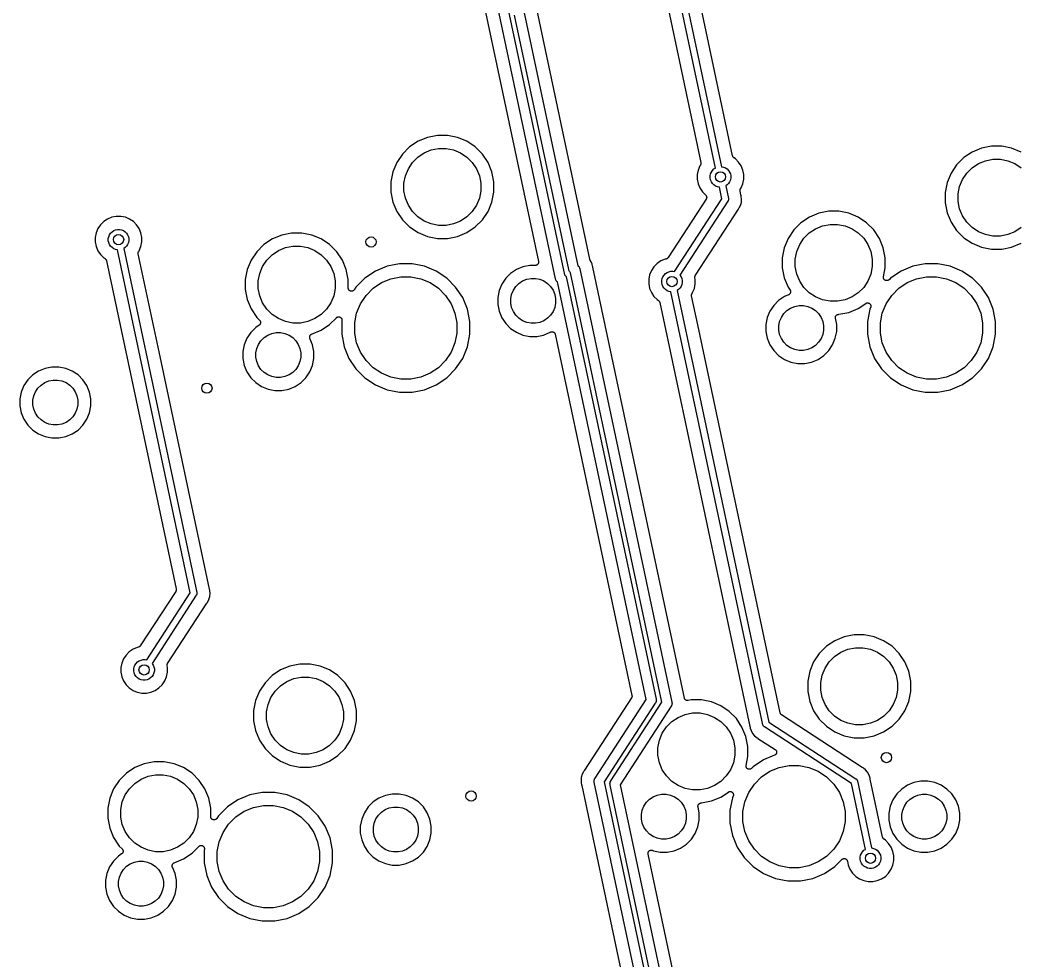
# Model space of a CAD drawing. Extents: x 59 to 2996, y -153 to 1402.
# Drawn here: x 698.18 to 737.1, y 635.69 to 672.34 of the extents above; entities that cross this region are included whole.
import ezdxf

# ---------------------------------------------------------------- set-up
doc = ezdxf.new("R2010")
doc.units = 0
doc.layers.add('BLACK', color=7, linetype='CONTINUOUS')

msp = doc.modelspace()

# ---------------------------------------------------------------- linework, layer by layer
at = {"layer": 'BLACK', "linetype": 'Continuous'}
for points in [[(714.091, 683.175), (718.395, 662.926), (718.396, 662.924), (718.396, 662.923), (718.396, 662.923), (718.397, 662.911), (718.398, 662.899), (718.398, 662.899), (718.398, 662.898), (718.397, 662.886), (718.396, 662.874), (718.395, 662.874), (718.395, 662.874), (718.392, 662.862), (718.388, 662.851), (718.388, 662.85), (718.388, 662.85), (718.382, 662.839), (718.377, 662.829), (718.377, 662.829), (718.376, 662.828), (718.369, 662.819), (718.361, 662.81), (718.361, 662.809), (718.361, 662.809), (718.351, 662.801), (718.342, 662.794), (718.342, 662.794), (718.341, 662.793), (718.331, 662.788), (718.32, 662.782), (718.32, 662.782), (718.319, 662.782), (718.308, 662.778), (718.297, 662.775), (718.296, 662.775), (718.296, 662.775), (718.284, 662.773), (718.272, 662.772), (718.271, 662.772), (718.271, 662.772), (718.055, 662.772), (717.788, 662.719), (717.536, 662.615), (717.31, 662.463), (717.117, 662.271), (716.966, 662.044), (716.862, 661.793), (716.808, 661.525), (716.808, 661.253), (716.862, 660.986), (716.966, 660.734), (717.117, 660.508), (717.31, 660.315), (717.536, 660.164), (717.788, 660.059), (718.055, 660.006), (718.328, 660.006), (718.595, 660.059), (718.847, 660.164), (718.853, 660.168), (718.854, 660.169), (718.864, 660.174), (718.874, 660.179), (718.875, 660.18), (718.876, 660.18), (718.887, 660.183), (718.898, 660.187), (718.899, 660.187), (718.9, 660.187), (718.911, 660.188), (718.922, 660.189), (718.924, 660.189), (718.925, 660.189), (718.936, 660.188), (718.947, 660.187), (718.948, 660.187), (718.949, 660.186), (718.96, 660.183), (718.971, 660.18), (718.972, 660.179), (718.973, 660.179), (718.983, 660.174), (718.993, 660.168), (718.994, 660.168), (718.995, 660.167), (719.003, 660.16), (719.012, 660.153), (719.013, 660.152), (719.014, 660.151), (719.021, 660.142), (719.028, 660.134), (719.029, 660.133), (719.029, 660.132), (719.035, 660.122), (719.04, 660.112), (719.04, 660.111), (719.041, 660.11), (719.044, 660.099), (719.048, 660.089), (722.041, 646.006), (722.041, 646.005), (722.041, 646.005), (722.041, 646.005), (722.041, 646.004), (722.043, 645.992), (722.044, 645.981), (722.044, 645.98), (722.044, 645.979), (722.043, 645.968), (722.042, 645.956), (722.041, 645.955), (722.041, 645.955), (722.038, 645.943), (722.035, 645.932), (722.034, 645.932), (722.034, 645.931), (722.029, 645.921), (722.023, 645.91), (720.192, 643.09), (720.191, 643.088), (720.187, 643.084), (720.185, 643.08), (720.167, 643.058), (720.154, 643.033), (720.154, 643.033), (720.104, 642.936), (720.065, 642.803), (720.065, 642.801), (720.065, 642.801), (720.054, 642.666), (720.063, 642.582), (720.063, 642.582), (720.069, 642.53), (720.078, 642.503), (720.078, 642.501), (720.079, 642.496), (720.081, 642.491), (722.183, 632.598)], [(724.907, 622.229), (720.571, 642.627), (720.568, 642.636), (720.567, 642.645), (720.567, 642.645), (720.564, 642.673), (720.564, 642.673), (720.567, 642.71), (720.578, 642.746), (720.586, 642.762), (720.595, 642.78), (720.601, 642.787), (722.593, 645.854), (719.133, 662.13), (719.112, 662.146), (719.088, 662.175), (719.07, 662.208), (719.061, 662.235), (719.061, 662.235), (719.059, 662.244), (719.058, 662.253), (714.582, 683.311)], [(714.969, 683.322), (719.416, 662.4), (719.423, 662.395), (719.437, 662.384), (719.437, 662.384), (719.461, 662.355), (719.471, 662.337), (719.479, 662.322), (719.479, 662.322), (719.479, 662.322), (719.481, 662.314), (719.49, 662.286), (719.491, 662.277), (722.98, 645.865), (722.983, 645.856), (722.987, 645.819), (722.984, 645.782), (722.979, 645.764), (722.973, 645.746), (722.956, 645.712), (722.95, 645.705), (720.958, 642.638), (725.265, 622.377)], [(723.575, 675.855), (725.538, 666.621), (725.612, 666.607), (725.684, 666.576), (725.75, 666.533), (725.806, 666.477), (725.849, 666.411), (725.879, 666.339), (725.895, 666.261), (725.895, 666.183), (725.879, 666.105), (725.849, 666.032), (725.806, 665.967), (725.75, 665.911), (725.696, 665.875), (725.802, 665.376), (725.804, 665.37), (725.805, 665.364), (725.805, 665.364), (725.807, 665.347), (725.807, 665.346), (725.805, 665.321), (725.798, 665.298), (725.79, 665.281), (725.79, 665.281), (725.787, 665.276), (725.783, 665.271), (723.914, 662.394), (723.956, 662.331), (723.986, 662.259), (724.002, 662.181), (724.002, 662.103), (723.986, 662.025), (723.956, 661.952), (723.912, 661.887), (723.857, 661.831), (723.803, 661.795), (727.381, 644.963), (730.772, 642.761), (730.778, 642.758), (730.782, 642.754), (730.782, 642.754), (730.797, 642.743), (730.813, 642.724), (730.818, 642.714), (730.825, 642.702), (730.83, 642.685), (730.83, 642.685), (730.832, 642.679), (730.833, 642.673), (731.388, 640.06), (731.462, 640.045), (731.535, 640.015), (731.6, 639.971), (731.656, 639.916), (731.7, 639.85), (731.73, 639.777), (731.745, 639.7), (731.745, 639.621), (731.73, 639.544), (731.7, 639.471), (731.656, 639.406), (731.6, 639.35), (731.535, 639.306), (731.462, 639.276), (731.384, 639.261), (731.306, 639.261), (731.228, 639.276), (731.156, 639.306), (731.09, 639.35), (731.034, 639.406), (730.991, 639.471), (730.96, 639.544), (730.945, 639.621), (730.945, 639.7), (730.96, 639.777), (730.991, 639.85), (731.034, 639.916), (731.09, 639.971), (731.144, 640.007), (730.598, 642.576), (727.207, 644.778), (727.201, 644.781), (727.196, 644.785), (727.196, 644.785), (727.187, 644.792), (727.182, 644.796), (727.166, 644.815), (727.154, 644.837), (727.149, 644.854), (727.149, 644.854), (727.147, 644.86), (727.146, 644.866), (723.559, 661.743), (723.485, 661.757), (723.412, 661.787), (723.347, 661.831), (723.291, 661.887), (723.247, 661.952), (723.217, 662.025), (723.202, 662.103), (723.202, 662.181), (723.217, 662.259), (723.247, 662.331), (723.291, 662.397), (723.347, 662.453), (723.412, 662.496), (723.485, 662.527), (723.562, 662.542), (723.641, 662.542), (723.704, 662.529), (725.548, 665.369), (725.452, 665.823), (725.378, 665.837), (725.305, 665.867), (725.24, 665.911), (725.184, 665.967), (725.14, 666.032), (725.11, 666.105), (725.095, 666.183), (725.095, 666.261), (725.11, 666.339), (725.14, 666.411), (725.184, 666.477), (725.24, 666.533), (725.293, 666.568), (723.331, 675.802)], [(722.901, 675.382), (724.729, 666.779), (724.73, 666.778), (724.73, 666.778), (724.73, 666.777), (724.731, 666.765), (724.732, 666.753), (724.732, 666.753), (724.732, 666.753), (724.731, 666.74), (724.73, 666.728), (724.729, 666.728), (724.729, 666.728), (724.726, 666.717), (724.722, 666.705), (724.722, 666.705), (724.722, 666.704), (724.717, 666.694), (724.711, 666.683), (724.711, 666.683), (724.711, 666.682), (724.69, 666.652), (724.622, 666.487), (724.587, 666.311), (724.587, 666.132), (724.622, 665.957), (724.69, 665.792), (724.79, 665.643), (724.918, 665.515), (724.919, 665.514), (724.926, 665.505), (724.933, 665.497), (724.933, 665.495), (724.934, 665.494), (724.939, 665.485), (724.945, 665.475), (724.945, 665.474), (724.946, 665.472), (724.949, 665.462), (724.952, 665.451), (724.952, 665.45), (724.953, 665.449), (724.954, 665.438), (724.955, 665.427), (724.955, 665.425), (724.955, 665.424), (724.954, 665.413), (724.953, 665.402), (724.952, 665.401), (724.952, 665.399), (724.949, 665.389), (724.946, 665.378), (724.945, 665.377), (724.945, 665.376), (724.939, 665.366), (724.934, 665.356), (723.455, 663.078), (723.454, 663.076), (723.454, 663.076), (723.453, 663.076), (723.446, 663.067), (723.438, 663.057), (723.438, 663.057), (723.438, 663.057), (723.428, 663.049), (723.419, 663.041), (723.419, 663.041), (723.418, 663.041), (723.408, 663.035), (723.397, 663.03), (723.397, 663.029), (723.397, 663.029), (723.385, 663.026), (723.373, 663.022), (723.373, 663.022), (723.373, 663.022), (723.337, 663.015), (723.172, 662.947), (723.023, 662.847), (722.896, 662.721), (722.797, 662.572), (722.729, 662.407), (722.694, 662.231), (722.694, 662.053), (722.729, 661.877), (722.797, 661.712), (722.896, 661.563), (723.023, 661.437), (723.075, 661.402), (723.077, 661.401), (723.085, 661.394), (723.093, 661.387), (723.094, 661.386), (723.095, 661.385), (723.102, 661.376), (723.109, 661.368), (723.11, 661.367), (723.111, 661.365), (723.116, 661.356), (723.121, 661.346), (723.122, 661.345), (723.122, 661.343), (723.125, 661.333), (723.129, 661.323), (726.643, 644.791), (726.643, 644.789), (726.643, 644.784), (726.645, 644.779), (726.647, 644.754), (726.655, 644.73), (726.655, 644.73), (726.685, 644.635), (726.745, 644.526), (726.826, 644.431), (726.923, 644.353), (726.945, 644.341), (726.947, 644.341), (726.951, 644.338), (726.956, 644.335), (727.625, 643.901), (727.626, 643.9), (727.627, 643.899), (727.627, 643.899), (727.636, 643.892), (727.646, 643.884), (727.646, 643.884), (727.646, 643.883), (727.654, 643.874), (727.661, 643.865), (727.662, 643.864), (727.662, 643.864), (727.667, 643.853), (727.673, 643.843), (727.673, 643.843), (727.673, 643.842), (727.677, 643.831), (727.68, 643.819), (727.68, 643.819), (727.68, 643.818), (727.682, 643.806), (727.683, 643.795), (727.683, 643.794), (727.683, 643.794), (727.681, 643.782), (727.68, 643.77), (727.68, 643.77), (727.68, 643.769), (727.677, 643.758), (727.673, 643.746), (727.673, 643.746), (727.673, 643.745), (727.667, 643.735), (727.662, 643.724), (727.661, 643.724), (727.661, 643.723), (727.654, 643.714), (727.646, 643.705), (727.646, 643.705), (727.645, 643.704), (727.636, 643.697), (727.627, 643.689), (727.627, 643.689), (727.626, 643.689), (727.616, 643.683), (727.605, 643.677), (727.605, 643.677), (727.604, 643.677), (727.177, 643.5), (726.768, 643.226), (726.706, 643.165), (726.705, 643.164), (726.705, 643.164), (726.705, 643.164), (726.705, 643.163), (726.695, 643.156), (726.686, 643.148), (726.686, 643.148), (726.685, 643.148), (726.675, 643.142), (726.664, 643.137), (726.664, 643.137), (726.663, 643.137), (726.652, 643.133), (726.64, 643.13), (726.64, 643.13), (726.64, 643.13), (726.627, 643.129), (726.615, 643.128), (726.615, 643.128), (726.615, 643.128), (726.603, 643.129), (726.591, 643.13), (726.59, 643.13), (726.59, 643.13), (726.579, 643.134), (726.567, 643.138), (726.567, 643.138), (726.567, 643.138), (726.556, 643.143), (726.545, 643.149), (726.545, 643.149), (726.545, 643.149), (726.535, 643.157), (726.526, 643.165), (726.526, 643.165), (726.526, 643.165), (726.518, 643.175), (726.51, 643.184), (726.51, 643.184), (726.51, 643.185), (726.505, 643.195), (726.499, 643.206), (726.499, 643.206), (726.499, 643.207), (726.495, 643.218), (726.492, 643.23), (726.492, 643.23), (726.492, 643.23), (726.49, 643.243), (726.489, 643.255), (726.489, 643.255), (726.489, 643.255), (726.491, 643.267), (726.492, 643.279), (726.56, 643.625), (726.56, 644.021), (726.483, 644.409), (726.332, 644.774), (726.112, 645.103), (725.833, 645.383), (725.504, 645.602), (725.138, 645.754), (724.75, 645.831), (724.355, 645.831), (724.234, 645.807), (724.232, 645.807), (724.221, 645.806), (724.21, 645.804), (724.208, 645.805), (724.207, 645.804), (724.196, 645.806), (724.185, 645.807), (724.184, 645.807), (724.183, 645.807), (724.172, 645.811), (724.161, 645.814), (724.16, 645.814), (724.159, 645.815), (724.149, 645.82), (724.139, 645.825), (724.138, 645.826), (724.137, 645.827), (724.129, 645.834), (724.12, 645.841), (724.119, 645.842), (724.118, 645.842), (724.111, 645.851), (724.104, 645.86), (724.103, 645.861), (724.103, 645.862), (724.097, 645.872), (724.092, 645.881), (724.092, 645.883), (724.091, 645.884), (724.088, 645.894), (724.085, 645.905), (720.513, 662.708), (720.513, 662.71), (720.512, 662.715), (720.511, 662.72), (720.508, 662.749), (720.484, 662.822), (720.484, 662.822), (720.466, 662.88), (720.464, 662.885), (720.463, 662.885), (720.446, 662.917), (720.412, 662.978), (720.411, 662.98), (720.409, 662.985), (720.406, 662.99), (720.404, 662.996), (720.402, 663.003), (720.4, 663.008), (720.399, 663.013), (718.339, 672.706)], [(725.444, 626.774), (722.67, 639.825), (722.669, 639.826), (722.669, 639.827), (722.669, 639.827), (722.668, 639.839), (722.667, 639.851), (722.667, 639.851), (722.667, 639.852), (722.668, 639.864), (722.669, 639.876), (722.669, 639.876), (722.67, 639.877), (722.673, 639.888), (722.676, 639.899), (722.677, 639.9), (722.677, 639.9), (722.683, 639.911), (722.688, 639.921), (722.688, 639.922), (722.689, 639.922), (722.696, 639.931), (722.704, 639.94), (722.704, 639.941), (722.705, 639.941), (722.714, 639.949), (722.723, 639.956), (722.723, 639.956), (722.724, 639.957), (722.734, 639.962), (722.745, 639.968), (722.745, 639.968), (722.746, 639.968), (722.757, 639.972), (722.768, 639.975), (722.769, 639.975), (722.769, 639.976), (722.781, 639.977), (722.793, 639.978), (722.794, 639.978), (722.794, 639.978), (722.806, 639.977), (722.818, 639.976), (722.818, 639.976), (722.819, 639.975), (722.83, 639.972), (722.841, 639.969), (722.842, 639.968), (722.842, 639.968), (722.879, 639.953), (723.146, 639.9), (723.419, 639.9), (723.686, 639.953), (723.938, 640.057), (724.164, 640.209), (724.357, 640.401), (724.508, 640.628), (724.612, 640.88), (724.665, 641.147), (724.665, 641.419), (724.617, 641.663), (724.617, 641.664), (724.617, 641.664), (724.617, 641.664), (724.617, 641.665), (724.616, 641.677), (724.615, 641.689), (724.615, 641.689), (724.615, 641.69), (724.616, 641.702), (724.617, 641.713), (724.617, 641.714), (724.617, 641.714), (724.621, 641.726), (724.624, 641.737), (724.625, 641.738), (724.625, 641.738), (724.63, 641.748), (724.636, 641.759), (724.636, 641.759), (724.637, 641.76), (724.644, 641.769), (724.652, 641.778), (724.652, 641.778), (724.653, 641.779), (724.662, 641.786), (724.671, 641.794), (724.672, 641.794), (724.672, 641.794), (724.682, 641.8), (724.693, 641.805), (724.693, 641.805), (724.694, 641.806), (724.705, 641.809), (724.717, 641.813), (724.717, 641.813), (724.718, 641.813), (724.73, 641.814), (724.742, 641.815), (724.75, 641.815), (725.138, 641.892), (725.504, 642.043), (725.8, 642.241), (725.801, 642.242), (725.801, 642.242), (725.801, 642.242), (725.801, 642.242), (725.812, 642.248), (725.823, 642.254), (725.823, 642.254), (725.823, 642.254), (725.835, 642.257), (725.847, 642.26), (725.847, 642.26), (725.847, 642.261), (725.859, 642.262), (725.871, 642.263), (725.871, 642.263), (725.872, 642.263), (725.884, 642.261), (725.896, 642.26), (725.896, 642.26), (725.896, 642.26), (725.908, 642.256), (725.92, 642.253), (725.92, 642.253), (725.92, 642.253), (725.93, 642.247), (725.941, 642.241), (725.942, 642.241), (725.942, 642.241), (725.951, 642.233), (725.96, 642.225), (725.961, 642.225), (725.961, 642.225), (725.968, 642.216), (725.976, 642.206), (725.976, 642.206), (725.976, 642.205), (725.982, 642.195), (725.988, 642.184), (725.988, 642.184), (725.988, 642.184), (725.991, 642.172), (725.995, 642.16), (725.995, 642.16), (725.995, 642.16), (725.996, 642.148), (725.997, 642.135), (725.997, 642.135), (725.997, 642.135), (725.996, 642.123), (725.995, 642.111), (725.995, 642.111), (725.995, 642.11), (725.991, 642.099), (725.988, 642.087), (725.957, 642.013), (725.861, 641.529), (725.861, 641.037), (725.957, 640.553), (726.145, 640.098), (726.419, 639.688), (726.768, 639.34), (727.177, 639.066), (727.633, 638.877), (728.116, 638.781), (728.609, 638.781), (729.092, 638.877), (729.548, 639.066), (729.957, 639.34), (730.228, 639.61), (730.229, 639.611), (730.229, 639.611), (730.229, 639.611), (730.229, 639.611), (730.239, 639.619), (730.248, 639.627), (730.248, 639.627), (730.249, 639.627), (730.259, 639.632), (730.27, 639.638), (730.27, 639.638), (730.271, 639.638), (730.282, 639.642), (730.294, 639.645), (730.294, 639.645), (730.294, 639.645), (730.306, 639.646), (730.318, 639.647), (730.319, 639.647), (730.319, 639.647), (730.331, 639.646), (730.343, 639.645), (730.343, 639.645), (730.344, 639.645), (730.355, 639.641), (730.367, 639.637), (730.367, 639.637), (730.367, 639.637), (730.378, 639.632), (730.389, 639.626), (730.389, 639.626), (730.389, 639.625), (730.398, 639.618), (730.408, 639.61), (730.408, 639.61), (730.408, 639.61), (730.416, 639.6), (730.423, 639.591), (730.424, 639.59), (730.424, 639.59), (730.429, 639.58), (730.435, 639.569), (730.435, 639.569), (730.435, 639.568), (730.439, 639.557), (730.442, 639.545), (730.472, 639.396), (730.54, 639.231), (730.64, 639.082), (730.766, 638.955), (730.915, 638.856), (731.08, 638.788), (731.256, 638.753), (731.435, 638.753), (731.61, 638.788), (731.775, 638.856), (731.924, 638.955), (732.05, 639.082), (732.15, 639.231), (732.218, 639.396), (732.253, 639.571), (732.253, 639.75), (732.218, 639.925), (732.15, 640.091), (732.05, 640.239), (731.924, 640.366), (731.872, 640.401), (731.87, 640.402), (731.862, 640.409), (731.853, 640.416), (731.852, 640.417), (731.851, 640.418), (731.845, 640.426), (731.838, 640.435), (731.837, 640.436), (731.836, 640.437), (731.831, 640.447), (731.826, 640.456), (731.825, 640.458), (731.824, 640.459), (731.821, 640.47), (731.818, 640.48), (731.621, 641.405), (731.621, 641.405), (731.336, 642.748), (731.336, 642.749), (731.335, 642.755), (731.334, 642.76), (731.331, 642.785), (731.294, 642.904), (731.233, 643.013), (731.153, 643.108), (731.075, 643.17), (731.075, 643.17), (731.075, 643.17), (731.056, 643.186), (731.033, 643.198), (731.032, 643.198), (731.027, 643.201), (731.023, 643.204), (727.878, 645.246), (727.878, 645.246), (727.878, 645.246), (727.878, 645.246), (727.877, 645.247), (727.868, 645.254), (727.859, 645.262), (727.858, 645.262), (727.858, 645.262), (727.85, 645.272), (727.843, 645.28), (727.842, 645.281), (727.842, 645.282), (727.836, 645.292), (727.831, 645.302), (727.831, 645.303), (727.83, 645.303), (727.827, 645.315), (727.823, 645.326), (727.564, 646.547), (724.607, 660.455), (724.607, 660.455), (724.367, 661.584), (724.367, 661.586), (724.367, 661.586), (724.367, 661.586), (724.366, 661.599), (724.365, 661.611), (724.365, 661.611), (724.365, 661.611), (724.366, 661.623), (724.367, 661.635), (724.367, 661.636), (724.367, 661.636), (724.371, 661.648), (724.374, 661.659), (724.374, 661.659), (724.374, 661.659), (724.38, 661.67), (724.386, 661.681), (724.386, 661.681), (724.386, 661.681), (724.406, 661.712), (724.475, 661.877), (724.51, 662.053), (724.51, 662.231), (724.497, 662.293), (724.497, 662.295), (724.496, 662.306), (724.495, 662.316), (724.495, 662.318), (724.495, 662.319), (724.496, 662.33), (724.497, 662.341), (724.498, 662.342), (724.498, 662.344), (724.501, 662.354), (724.504, 662.365), (724.505, 662.366), (724.505, 662.368), (724.511, 662.377), (724.516, 662.387), (726.192, 664.968), (726.193, 664.97), (726.196, 664.974), (726.199, 664.978), (726.215, 664.998), (726.226, 665.02), (726.226, 665.02), (726.272, 665.109), (726.307, 665.228), (726.317, 665.353), (726.315, 665.372), (726.315, 665.372), (726.306, 665.452), (726.306, 665.452), (726.304, 665.477), (726.296, 665.5), (726.295, 665.502), (726.294, 665.507), (726.293, 665.512), (726.275, 665.597), (726.275, 665.597), (726.26, 665.664), (726.26, 665.666), (726.26, 665.666), (726.26, 665.666), (726.259, 665.679), (726.258, 665.691), (726.258, 665.691), (726.258, 665.691), (726.259, 665.703), (726.26, 665.715), (726.26, 665.716), (726.26, 665.716), (726.264, 665.728), (726.267, 665.739), (726.267, 665.739), (726.267, 665.739), (726.273, 665.75), (726.279, 665.761), (726.279, 665.761), (726.279, 665.761), (726.299, 665.792), (726.368, 665.957), (726.403, 666.132), (726.403, 666.311), (726.368, 666.487), (726.299, 666.652), (726.2, 666.801), (726.074, 666.927), (726.021, 666.962), (726.02, 666.963), (726.012, 666.97), (726.003, 666.977), (726.002, 666.978), (726.001, 666.979), (725.994, 666.988), (725.987, 666.996), (725.987, 666.997), (725.986, 666.998), (725.981, 667.008), (725.975, 667.018), (725.975, 667.019), (725.974, 667.02), (725.971, 667.031), (725.968, 667.041), (724.139, 675.644)], [(717.839, 672.613), (719.934, 662.756), (719.949, 662.744), (719.955, 662.74), (719.955, 662.74), (719.979, 662.711), (719.986, 662.699), (719.997, 662.678), (720.009, 662.642), (720.01, 662.633), (723.598, 645.751), (723.601, 645.742), (723.605, 645.704), (723.602, 645.667), (723.591, 645.631), (723.579, 645.606), (723.579, 645.606), (723.574, 645.598), (723.568, 645.59), (721.577, 642.523), (725.372, 624.668)], [(725.014, 624.521), (721.19, 642.512), (721.187, 642.521), (721.186, 642.53), (721.186, 642.53), (721.183, 642.558), (721.183, 642.559), (721.186, 642.595), (721.186, 642.596), (721.196, 642.632), (721.213, 642.665), (721.219, 642.673), (723.211, 645.739), (719.651, 662.486), (719.631, 662.503), (719.606, 662.531), (719.588, 662.564), (719.58, 662.591), (719.58, 662.591), (719.577, 662.6), (719.576, 662.609), (717.466, 672.534)], [(737.214, 667.192), (736.848, 667.344), (736.46, 667.421), (736.065, 667.421), (735.677, 667.344), (735.311, 667.192), (734.982, 666.973), (734.703, 666.693), (734.483, 666.364), (734.332, 665.999), (734.254, 665.611), (734.254, 665.215), (734.332, 664.827), (734.483, 664.462), (734.703, 664.133), (734.982, 663.853), (735.311, 663.633), (735.677, 663.482), (736.065, 663.405), (736.46, 663.405), (736.848, 663.482), (737.214, 663.633)], [(737.219, 664.248), (736.973, 664.084), (736.7, 663.971), (736.41, 663.913), (736.115, 663.913), (735.825, 663.971), (735.552, 664.084), (735.306, 664.248), (735.097, 664.457), (734.933, 664.702), (734.82, 664.975), (734.762, 665.265), (734.762, 665.561), (734.82, 665.85), (734.933, 666.123), (735.097, 666.369), (735.306, 666.578), (735.552, 666.742), (735.825, 666.855), (736.115, 666.913), (736.41, 666.913), (736.7, 666.855), (736.973, 666.742), (737.219, 666.578)]]:
    msp.add_lwpolyline(points, dxfattribs=at)
for points in [[(714.065, 667.761), (713.7, 667.61), (713.371, 667.39), (713.091, 667.11), (712.871, 666.781), (712.72, 666.416), (712.643, 666.028), (712.643, 665.632), (712.72, 665.244), (712.871, 664.879), (713.091, 664.55), (713.371, 664.27), (713.7, 664.051), (714.065, 663.899), (714.453, 663.822), (714.849, 663.822), (715.237, 663.899), (715.602, 664.051), (715.931, 664.27), (716.211, 664.55), (716.43, 664.879), (716.582, 665.244), (716.659, 665.632), (716.659, 666.028), (716.582, 666.416), (716.43, 666.781), (716.211, 667.11), (715.931, 667.39), (715.602, 667.61), (715.237, 667.761), (714.849, 667.838), (714.453, 667.838)], [(715.361, 667.159), (715.607, 666.995), (715.816, 666.786), (715.98, 666.541), (716.093, 666.268), (716.151, 665.978), (716.151, 665.682), (716.093, 665.393), (715.98, 665.12), (715.816, 664.874), (715.607, 664.665), (715.361, 664.501), (715.088, 664.388), (714.799, 664.33), (714.503, 664.33), (714.213, 664.388), (713.94, 664.501), (713.695, 664.665), (713.486, 664.874), (713.322, 665.12), (713.208, 665.393), (713.151, 665.682), (713.151, 665.978), (713.208, 666.268), (713.322, 666.541), (713.486, 666.786), (713.695, 666.995), (713.94, 667.159), (714.213, 667.272), (714.503, 667.33), (714.799, 667.33), (715.088, 667.272)], [(735.94, 661.518), (735.666, 661.928), (735.317, 662.276), (734.908, 662.55), (734.452, 662.739), (733.969, 662.835), (733.476, 662.835), (732.993, 662.739), (732.537, 662.55), (732.128, 662.276), (732.066, 662.215), (732.065, 662.214), (732.065, 662.214), (732.065, 662.214), (732.065, 662.213), (732.055, 662.206), (732.046, 662.198), (732.046, 662.198), (732.045, 662.198), (732.035, 662.192), (732.024, 662.187), (732.024, 662.187), (732.023, 662.187), (732.012, 662.183), (732, 662.18), (732, 662.18), (732, 662.18), (731.987, 662.179), (731.975, 662.178), (731.975, 662.178), (731.975, 662.178), (731.963, 662.179), (731.951, 662.18), (731.95, 662.18), (731.95, 662.18), (731.939, 662.184), (731.927, 662.188), (731.927, 662.188), (731.927, 662.188), (731.916, 662.193), (731.905, 662.199), (731.905, 662.199), (731.905, 662.199), (731.895, 662.207), (731.886, 662.215), (731.886, 662.215), (731.886, 662.215), (731.878, 662.225), (731.87, 662.234), (731.87, 662.234), (731.87, 662.235), (731.865, 662.245), (731.859, 662.256), (731.859, 662.256), (731.859, 662.257), (731.855, 662.268), (731.852, 662.28), (731.852, 662.28), (731.852, 662.28), (731.85, 662.292), (731.849, 662.305), (731.849, 662.305), (731.849, 662.305), (731.85, 662.317), (731.852, 662.329), (731.92, 662.675), (731.92, 663.071), (731.843, 663.459), (731.692, 663.824), (731.472, 664.153), (731.193, 664.433), (730.864, 664.652), (730.498, 664.804), (730.11, 664.881), (729.715, 664.881), (729.327, 664.804), (728.961, 664.652), (728.632, 664.433), (728.353, 664.153), (728.133, 663.824), (727.982, 663.459), (727.904, 663.071), (727.904, 662.675), (727.982, 662.287), (728.133, 661.922), (728.206, 661.813), (728.206, 661.812), (728.206, 661.812), (728.206, 661.812), (728.207, 661.812), (728.212, 661.801), (728.218, 661.79), (728.218, 661.79), (728.218, 661.79), (728.221, 661.778), (728.225, 661.767), (728.225, 661.766), (728.225, 661.766), (728.226, 661.754), (728.227, 661.742), (728.227, 661.742), (728.227, 661.741), (728.226, 661.729), (728.224, 661.717), (728.224, 661.717), (728.224, 661.717), (728.221, 661.705), (728.217, 661.694), (728.217, 661.693), (728.217, 661.693), (728.211, 661.682), (728.205, 661.672), (728.205, 661.672), (728.205, 661.671), (728.197, 661.662), (728.19, 661.653), (728.189, 661.652), (728.189, 661.652), (728.18, 661.645), (728.17, 661.637), (728.17, 661.637), (728.17, 661.637), (728.159, 661.631), (728.149, 661.625), (727.987, 661.559), (727.761, 661.407), (727.568, 661.215), (727.417, 660.988), (727.313, 660.736), (727.259, 660.469), (727.259, 660.197), (727.313, 659.93), (727.417, 659.678), (727.568, 659.451), (727.761, 659.259), (727.987, 659.107), (728.239, 659.003), (728.506, 658.95), (728.779, 658.95), (729.046, 659.003), (729.298, 659.107), (729.524, 659.259), (729.717, 659.451), (729.868, 659.678), (729.972, 659.93), (730.025, 660.197), (730.025, 660.469), (729.977, 660.713), (729.977, 660.714), (729.977, 660.714), (729.977, 660.714), (729.977, 660.715), (729.976, 660.727), (729.975, 660.739), (729.975, 660.739), (729.975, 660.74), (729.976, 660.752), (729.977, 660.763), (729.977, 660.764), (729.977, 660.764), (729.981, 660.776), (729.984, 660.787), (729.985, 660.788), (729.985, 660.788), (729.99, 660.798), (729.996, 660.809), (729.996, 660.809), (729.997, 660.81), (730.004, 660.819), (730.012, 660.828), (730.012, 660.828), (730.013, 660.829), (730.022, 660.836), (730.031, 660.844), (730.032, 660.844), (730.032, 660.844), (730.042, 660.85), (730.053, 660.855), (730.053, 660.855), (730.054, 660.856), (730.065, 660.859), (730.077, 660.863), (730.077, 660.863), (730.078, 660.863), (730.09, 660.864), (730.102, 660.865), (730.11, 660.865), (730.498, 660.942), (730.864, 661.093), (731.16, 661.291), (731.161, 661.292), (731.161, 661.292), (731.161, 661.292), (731.161, 661.292), (731.172, 661.298), (731.183, 661.304), (731.183, 661.304), (731.183, 661.304), (731.195, 661.307), (731.207, 661.31), (731.207, 661.31), (731.207, 661.311), (731.219, 661.312), (731.231, 661.313), (731.231, 661.313), (731.232, 661.313), (731.244, 661.311), (731.256, 661.31), (731.256, 661.31), (731.256, 661.31), (731.268, 661.306), (731.28, 661.303), (731.28, 661.303), (731.28, 661.303), (731.29, 661.297), (731.301, 661.291), (731.302, 661.291), (731.302, 661.291), (731.311, 661.283), (731.32, 661.275), (731.321, 661.275), (731.321, 661.275), (731.328, 661.266), (731.336, 661.256), (731.336, 661.256), (731.336, 661.255), (731.342, 661.245), (731.348, 661.234), (731.348, 661.234), (731.348, 661.234), (731.351, 661.222), (731.355, 661.21), (731.355, 661.21), (731.355, 661.21), (731.356, 661.198), (731.357, 661.185), (731.357, 661.185), (731.357, 661.185), (731.356, 661.173), (731.355, 661.161), (731.355, 661.161), (731.355, 661.16), (731.351, 661.149), (731.348, 661.137), (731.317, 661.063), (731.221, 660.579), (731.221, 660.087), (731.317, 659.603), (731.505, 659.148), (731.779, 658.738), (732.128, 658.39), (732.537, 658.116), (732.993, 657.927), (733.476, 657.831), (733.969, 657.831), (734.452, 657.927), (734.908, 658.116), (735.317, 658.39), (735.666, 658.738), (735.94, 659.148), (736.128, 659.603), (736.224, 660.087), (736.224, 660.579), (736.128, 661.063)], [(701.755, 664.649), (701.59, 664.58), (701.441, 664.481), (701.315, 664.355), (701.216, 664.206), (701.147, 664.041), (701.112, 663.865), (701.112, 663.686), (701.147, 663.511), (701.216, 663.346), (701.315, 663.197), (701.441, 663.07), (701.494, 663.036), (701.495, 663.035), (701.503, 663.028), (701.512, 663.021), (701.513, 663.02), (701.514, 663.019), (701.521, 663.01), (701.528, 663.002), (701.529, 663), (701.53, 662.999), (701.535, 662.99), (701.54, 662.98), (701.54, 662.979), (701.541, 662.977), (701.544, 662.967), (701.547, 662.956), (704.267, 650.16), (704.267, 650.16), (704.267, 650.16), (704.267, 650.16), (704.268, 650.158), (704.269, 650.147), (704.27, 650.135), (704.27, 650.134), (704.27, 650.134), (704.269, 650.122), (704.268, 650.11), (704.268, 650.11), (704.268, 650.109), (704.264, 650.098), (704.261, 650.087), (704.261, 650.086), (704.26, 650.085), (704.255, 650.075), (704.25, 650.065), (702.869, 647.939), (702.868, 647.937), (702.868, 647.937), (702.868, 647.937), (702.86, 647.928), (702.852, 647.918), (702.852, 647.918), (702.852, 647.918), (702.843, 647.91), (702.833, 647.902), (702.833, 647.902), (702.833, 647.902), (702.822, 647.896), (702.811, 647.89), (702.811, 647.89), (702.811, 647.89), (702.799, 647.887), (702.787, 647.883), (702.787, 647.883), (702.787, 647.883), (702.751, 647.876), (702.586, 647.808), (702.437, 647.708), (702.311, 647.582), (702.211, 647.433), (702.143, 647.268), (702.108, 647.092), (702.108, 646.913), (702.143, 646.738), (702.211, 646.573), (702.311, 646.424), (702.437, 646.298), (702.586, 646.198), (702.751, 646.13), (702.927, 646.095), (703.105, 646.095), (703.281, 646.13), (703.446, 646.198), (703.595, 646.298), (703.721, 646.424), (703.821, 646.573), (703.889, 646.738), (703.924, 646.913), (703.924, 647.092), (703.912, 647.154), (703.911, 647.156), (703.91, 647.166), (703.909, 647.177), (703.909, 647.179), (703.909, 647.18), (703.911, 647.191), (703.911, 647.202), (703.912, 647.203), (703.912, 647.205), (703.915, 647.215), (703.918, 647.226), (703.919, 647.227), (703.92, 647.229), (703.925, 647.238), (703.93, 647.248), (705.462, 649.608), (705.463, 649.609), (705.467, 649.613), (705.47, 649.618), (705.485, 649.637), (705.497, 649.66), (705.543, 649.748), (705.577, 649.868), (705.588, 649.992), (705.577, 650.091), (705.577, 650.091), (705.574, 650.116), (705.566, 650.14), (705.566, 650.142), (705.565, 650.147), (705.563, 650.152), (703.598, 659.399), (702.786, 663.218), (702.786, 663.22), (702.786, 663.22), (702.786, 663.22), (702.784, 663.232), (702.783, 663.245), (702.783, 663.245), (702.783, 663.245), (702.784, 663.257), (702.786, 663.269), (702.786, 663.269), (702.786, 663.27), (702.789, 663.282), (702.793, 663.293), (702.793, 663.293), (702.793, 663.293), (702.799, 663.304), (702.804, 663.315), (702.804, 663.315), (702.805, 663.315), (702.825, 663.346), (702.893, 663.511), (702.928, 663.686), (702.928, 663.865), (702.893, 664.041), (702.825, 664.206), (702.726, 664.355), (702.599, 664.481), (702.45, 664.58), (702.285, 664.649), (702.11, 664.684), (701.931, 664.684)], [(702.21, 664.13), (702.275, 664.086), (702.331, 664.031), (702.375, 663.965), (702.405, 663.892), (702.42, 663.815), (702.42, 663.736), (702.405, 663.659), (702.375, 663.586), (702.331, 663.521), (702.275, 663.465), (702.222, 663.429), (705.073, 650.016), (705.075, 650.01), (705.075, 650.004), (705.075, 650.004), (705.077, 649.988), (705.077, 649.985), (705.075, 649.961), (705.069, 649.937), (705.06, 649.921), (705.06, 649.921), (705.057, 649.915), (705.053, 649.911), (703.329, 647.255), (703.37, 647.192), (703.401, 647.12), (703.416, 647.042), (703.416, 646.963), (703.401, 646.886), (703.37, 646.813), (703.327, 646.748), (703.271, 646.692), (703.205, 646.648), (703.133, 646.618), (703.055, 646.603), (702.977, 646.603), (702.899, 646.618), (702.826, 646.648), (702.761, 646.692), (702.705, 646.748), (702.661, 646.813), (702.631, 646.886), (702.616, 646.963), (702.616, 647.042), (702.631, 647.12), (702.661, 647.192), (702.705, 647.258), (702.761, 647.314), (702.826, 647.357), (702.899, 647.387), (702.977, 647.403), (703.055, 647.403), (703.119, 647.39), (704.819, 650.009), (701.977, 663.376), (701.904, 663.391), (701.831, 663.421), (701.765, 663.465), (701.71, 663.521), (701.666, 663.586), (701.636, 663.659), (701.62, 663.736), (701.62, 663.815), (701.636, 663.892), (701.666, 663.965), (701.71, 664.031), (701.765, 664.086), (701.831, 664.13), (701.904, 664.16), (701.981, 664.176), (702.06, 664.176), (702.137, 664.16)], [(708.382, 663.956), (708.017, 663.805), (707.688, 663.585), (707.408, 663.305), (707.188, 662.976), (707.037, 662.611), (706.96, 662.223), (706.96, 661.828), (707.037, 661.44), (707.188, 661.074), (707.408, 660.745), (707.52, 660.633), (707.521, 660.632), (707.521, 660.632), (707.521, 660.632), (707.522, 660.632), (707.529, 660.622), (707.537, 660.613), (707.537, 660.612), (707.537, 660.612), (707.543, 660.601), (707.548, 660.591), (707.548, 660.59), (707.549, 660.59), (707.552, 660.579), (707.555, 660.567), (707.555, 660.567), (707.555, 660.566), (707.557, 660.554), (707.558, 660.542), (707.558, 660.542), (707.558, 660.542), (707.556, 660.53), (707.555, 660.518), (707.555, 660.517), (707.555, 660.517), (707.551, 660.506), (707.548, 660.494), (707.548, 660.494), (707.548, 660.493), (707.542, 660.483), (707.536, 660.472), (707.536, 660.472), (707.536, 660.472), (707.528, 660.462), (707.52, 660.453), (707.52, 660.453), (707.52, 660.453), (707.51, 660.445), (707.501, 660.437), (707.372, 660.351), (707.179, 660.158), (707.028, 659.932), (706.924, 659.68), (706.871, 659.413), (706.871, 659.141), (706.924, 658.873), (707.028, 658.622), (707.179, 658.395), (707.372, 658.203), (707.598, 658.051), (707.85, 657.947), (708.117, 657.894), (708.39, 657.894), (708.657, 657.947), (708.909, 658.051), (709.135, 658.203), (709.328, 658.395), (709.479, 658.622), (709.583, 658.873), (709.637, 659.141), (709.637, 659.413), (709.583, 659.68), (709.481, 659.927), (709.481, 659.928), (709.481, 659.928), (709.481, 659.928), (709.48, 659.929), (709.477, 659.94), (709.474, 659.952), (709.474, 659.952), (709.474, 659.953), (709.473, 659.964), (709.471, 659.976), (709.471, 659.977), (709.471, 659.977), (709.473, 659.989), (709.474, 660.001), (709.474, 660.001), (709.474, 660.002), (709.478, 660.013), (709.481, 660.025), (709.481, 660.025), (709.482, 660.025), (709.487, 660.036), (709.493, 660.047), (709.493, 660.047), (709.494, 660.047), (709.501, 660.056), (709.509, 660.066), (709.509, 660.066), (709.509, 660.066), (709.519, 660.074), (709.528, 660.081), (709.528, 660.082), (709.529, 660.082), (709.539, 660.087), (709.55, 660.093), (709.919, 660.246), (710.248, 660.466), (710.514, 660.732), (710.515, 660.733), (710.515, 660.733), (710.515, 660.733), (710.515, 660.733), (710.525, 660.741), (710.534, 660.748), (710.534, 660.748), (710.534, 660.748), (710.545, 660.754), (710.556, 660.76), (710.556, 660.76), (710.556, 660.76), (710.568, 660.763), (710.58, 660.767), (710.58, 660.767), (710.58, 660.767), (710.592, 660.768), (710.605, 660.769), (710.605, 660.769), (710.605, 660.769), (710.617, 660.768), (710.629, 660.766), (710.629, 660.766), (710.63, 660.766), (710.641, 660.763), (710.653, 660.759), (710.653, 660.759), (710.653, 660.759), (710.664, 660.753), (710.675, 660.747), (710.675, 660.747), (710.675, 660.747), (710.684, 660.739), (710.694, 660.731), (710.694, 660.731), (710.694, 660.731), (710.702, 660.721), (710.709, 660.712), (710.709, 660.712), (710.71, 660.712), (710.715, 660.701), (710.721, 660.69), (710.721, 660.69), (710.721, 660.69), (710.724, 660.679), (710.728, 660.666), (710.728, 660.666), (710.728, 660.666), (710.729, 660.654), (710.731, 660.642), (710.731, 660.642), (710.731, 660.641), (710.729, 660.629), (710.728, 660.617), (710.721, 660.579), (710.721, 660.087), (710.817, 659.603), (711.005, 659.148), (711.279, 658.738), (711.628, 658.39), (712.037, 658.116), (712.493, 657.927), (712.976, 657.831), (713.469, 657.831), (713.952, 657.927), (714.408, 658.116), (714.817, 658.39), (715.166, 658.738), (715.44, 659.148), (715.628, 659.603), (715.724, 660.087), (715.724, 660.579), (715.628, 661.063), (715.44, 661.518), (715.166, 661.928), (714.817, 662.276), (714.408, 662.55), (713.952, 662.739), (713.469, 662.835), (712.976, 662.835), (712.493, 662.739), (712.037, 662.55), (711.628, 662.276), (711.279, 661.928), (711.208, 661.822), (711.207, 661.821), (711.207, 661.821), (711.207, 661.821), (711.207, 661.82), (711.199, 661.811), (711.192, 661.802), (711.191, 661.801), (711.191, 661.801), (711.182, 661.794), (711.172, 661.786), (711.172, 661.786), (711.172, 661.786), (711.161, 661.78), (711.15, 661.775), (711.15, 661.774), (711.15, 661.774), (711.138, 661.771), (711.126, 661.768), (711.126, 661.768), (711.126, 661.767), (711.114, 661.766), (711.102, 661.765), (711.102, 661.765), (711.101, 661.765), (711.089, 661.767), (711.077, 661.768), (711.077, 661.768), (711.077, 661.768), (711.065, 661.772), (711.053, 661.775), (711.053, 661.775), (711.053, 661.775), (711.043, 661.781), (711.032, 661.787), (711.032, 661.787), (711.031, 661.787), (711.022, 661.795), (711.013, 661.803), (711.012, 661.803), (711.012, 661.803), (711.005, 661.812), (710.997, 661.822), (710.997, 661.822), (710.997, 661.822), (710.991, 661.833), (710.985, 661.844), (710.985, 661.844), (710.985, 661.844), (710.982, 661.856), (710.978, 661.868), (710.978, 661.868), (710.978, 661.868), (710.977, 661.88), (710.976, 661.892), (710.976, 662.223), (710.898, 662.611), (710.747, 662.976), (710.527, 663.305), (710.248, 663.585), (709.919, 663.805), (709.553, 663.956), (709.165, 664.033), (708.77, 664.033)], [(730.623, 664.202), (730.869, 664.038), (731.078, 663.829), (731.242, 663.583), (731.355, 663.31), (731.412, 663.021), (731.412, 662.725), (731.355, 662.435), (731.242, 662.162), (731.078, 661.917), (730.869, 661.708), (730.623, 661.544), (730.35, 661.431), (730.06, 661.373), (729.765, 661.373), (729.475, 661.431), (729.202, 661.544), (728.956, 661.708), (728.747, 661.917), (728.583, 662.162), (728.47, 662.435), (728.412, 662.725), (728.412, 663.021), (728.47, 663.31), (728.583, 663.583), (728.747, 663.829), (728.956, 664.038), (729.202, 664.202), (729.475, 664.315), (729.765, 664.373), (730.06, 664.373), (730.35, 664.315)], [(709.678, 663.355), (709.924, 663.19), (710.133, 662.981), (710.297, 662.736), (710.41, 662.463), (710.468, 662.173), (710.468, 661.878), (710.41, 661.588), (710.297, 661.315), (710.133, 661.069), (709.924, 660.86), (709.678, 660.696), (709.405, 660.583), (709.115, 660.525), (708.82, 660.525), (708.53, 660.583), (708.257, 660.696), (708.011, 660.86), (707.803, 661.069), (707.638, 661.315), (707.525, 661.588), (707.468, 661.878), (707.468, 662.173), (707.525, 662.463), (707.638, 662.736), (707.803, 662.981), (708.011, 663.19), (708.257, 663.355), (708.53, 663.468), (708.82, 663.525), (709.115, 663.525), (709.405, 663.468)], [(714.167, 662.1), (714.494, 661.882), (714.771, 661.604), (714.989, 661.277), (715.14, 660.915), (715.216, 660.529), (715.216, 660.137), (715.14, 659.751), (714.989, 659.388), (714.771, 659.062), (714.494, 658.784), (714.167, 658.566), (713.804, 658.416), (713.419, 658.339), (713.026, 658.339), (712.641, 658.416), (712.278, 658.566), (711.951, 658.784), (711.674, 659.062), (711.456, 659.388), (711.305, 659.751), (711.229, 660.137), (711.229, 660.529), (711.305, 660.915), (711.456, 661.277), (711.674, 661.604), (711.951, 661.882), (712.278, 662.1), (712.641, 662.25), (713.026, 662.327), (713.419, 662.327), (713.804, 662.25)], [(718.606, 662.165), (718.749, 662.069), (718.871, 661.947), (718.967, 661.804), (719.033, 661.644), (719.066, 661.475), (719.066, 661.303), (719.033, 661.134), (718.967, 660.975), (718.871, 660.831), (718.749, 660.709), (718.606, 660.614), (718.447, 660.548), (718.278, 660.514), (718.105, 660.514), (717.936, 660.548), (717.777, 660.614), (717.634, 660.709), (717.512, 660.831), (717.416, 660.975), (717.35, 661.134), (717.316, 661.303), (717.316, 661.475), (717.35, 661.644), (717.416, 661.804), (717.512, 661.947), (717.634, 662.069), (717.777, 662.165), (717.936, 662.231), (718.105, 662.264), (718.278, 662.264), (718.447, 662.231)], [(734.667, 662.1), (734.994, 661.882), (735.271, 661.604), (735.489, 661.277), (735.64, 660.915), (735.716, 660.529), (735.716, 660.137), (735.64, 659.751), (735.489, 659.388), (735.271, 659.062), (734.994, 658.784), (734.667, 658.566), (734.304, 658.416), (733.919, 658.339), (733.526, 658.339), (733.141, 658.416), (732.778, 658.566), (732.451, 658.784), (732.174, 659.062), (731.956, 659.388), (731.805, 659.751), (731.729, 660.137), (731.729, 660.529), (731.805, 660.915), (731.956, 661.277), (732.174, 661.604), (732.451, 661.882), (732.778, 662.1), (733.141, 662.25), (733.526, 662.327), (733.919, 662.327), (734.304, 662.25)], [(729.057, 661.108), (729.2, 661.013), (729.322, 660.891), (729.418, 660.747), (729.484, 660.588), (729.517, 660.419), (729.517, 660.247), (729.484, 660.078), (729.418, 659.918), (729.322, 659.775), (729.2, 659.653), (729.057, 659.558), (728.898, 659.492), (728.729, 659.458), (728.556, 659.458), (728.387, 659.492), (728.228, 659.558), (728.085, 659.653), (727.963, 659.775), (727.867, 659.918), (727.801, 660.078), (727.767, 660.247), (727.767, 660.419), (727.801, 660.588), (727.867, 660.747), (727.963, 660.891), (728.085, 661.013), (728.228, 661.108), (728.387, 661.174), (728.556, 661.208), (728.729, 661.208), (728.898, 661.174)], [(708.668, 660.052), (708.811, 659.956), (708.933, 659.835), (709.029, 659.691), (709.095, 659.532), (709.129, 659.363), (709.129, 659.191), (709.095, 659.022), (709.029, 658.862), (708.933, 658.719), (708.811, 658.597), (708.668, 658.501), (708.509, 658.435), (708.34, 658.402), (708.167, 658.402), (707.998, 658.435), (707.839, 658.501), (707.696, 658.597), (707.574, 658.719), (707.478, 658.862), (707.412, 659.022), (707.379, 659.191), (707.379, 659.363), (707.412, 659.532), (707.478, 659.691), (707.574, 659.835), (707.696, 659.956), (707.839, 660.052), (707.998, 660.118), (708.167, 660.152), (708.34, 660.152), (708.509, 660.118)], [(699.154, 658.758), (698.903, 658.654), (698.676, 658.503), (698.484, 658.31), (698.332, 658.084), (698.228, 657.832), (698.175, 657.565), (698.175, 657.292), (698.228, 657.025), (698.332, 656.773), (698.484, 656.547), (698.676, 656.354), (698.903, 656.203), (699.154, 656.099), (699.422, 656.045), (699.694, 656.045), (699.961, 656.099), (700.213, 656.203), (700.439, 656.354), (700.632, 656.547), (700.783, 656.773), (700.888, 657.025), (700.941, 657.292), (700.941, 657.565), (700.888, 657.832), (700.783, 658.084), (700.632, 658.31), (700.439, 658.503), (700.213, 658.654), (699.961, 658.758), (699.694, 658.811), (699.422, 658.811)], [(699.972, 658.204), (700.116, 658.108), (700.237, 657.986), (700.333, 657.843), (700.399, 657.684), (700.433, 657.515), (700.433, 657.342), (700.399, 657.173), (700.333, 657.014), (700.237, 656.871), (700.116, 656.749), (699.972, 656.653), (699.813, 656.587), (699.644, 656.553), (699.472, 656.553), (699.303, 656.587), (699.143, 656.653), (699, 656.749), (698.878, 656.871), (698.782, 657.014), (698.716, 657.173), (698.683, 657.342), (698.683, 657.515), (698.716, 657.684), (698.782, 657.843), (698.878, 657.986), (699, 658.108), (699.143, 658.204), (699.303, 658.27), (699.472, 658.303), (699.644, 658.303), (699.813, 658.27)], [(730.317, 648.294), (729.951, 648.142), (729.622, 647.923), (729.343, 647.643), (729.123, 647.314), (728.972, 646.949), (728.894, 646.561), (728.894, 646.165), (728.972, 645.777), (729.123, 645.412), (729.343, 645.083), (729.622, 644.803), (729.951, 644.583), (730.317, 644.432), (730.705, 644.355), (731.1, 644.355), (731.488, 644.432), (731.854, 644.583), (732.183, 644.803), (732.462, 645.083), (732.682, 645.412), (732.833, 645.777), (732.91, 646.165), (732.91, 646.561), (732.833, 646.949), (732.682, 647.314), (732.462, 647.643), (732.183, 647.923), (731.854, 648.142), (731.488, 648.294), (731.1, 648.371), (730.705, 648.371)], [(731.613, 647.692), (731.859, 647.528), (732.068, 647.319), (732.232, 647.073), (732.345, 646.8), (732.402, 646.511), (732.402, 646.215), (732.345, 645.925), (732.232, 645.652), (732.068, 645.407), (731.859, 645.198), (731.613, 645.034), (731.34, 644.921), (731.05, 644.863), (730.755, 644.863), (730.465, 644.921), (730.192, 645.034), (729.946, 645.198), (729.737, 645.407), (729.573, 645.652), (729.46, 645.925), (729.402, 646.215), (729.402, 646.511), (729.46, 646.8), (729.573, 647.073), (729.737, 647.319), (729.946, 647.528), (730.192, 647.692), (730.465, 647.805), (730.755, 647.863), (731.05, 647.863), (731.34, 647.805)], [(708.705, 647.151), (708.34, 647), (708.011, 646.78), (707.731, 646.5), (707.511, 646.171), (707.36, 645.806), (707.283, 645.418), (707.283, 645.022), (707.36, 644.634), (707.511, 644.269), (707.731, 643.94), (708.011, 643.66), (708.34, 643.441), (708.705, 643.289), (709.093, 643.212), (709.489, 643.212), (709.877, 643.289), (710.242, 643.441), (710.571, 643.66), (710.851, 643.94), (711.07, 644.269), (711.222, 644.634), (711.299, 645.022), (711.299, 645.418), (711.222, 645.806), (711.07, 646.171), (710.851, 646.5), (710.571, 646.78), (710.242, 647), (709.877, 647.151), (709.489, 647.228), (709.093, 647.228)], [(710.001, 646.549), (710.247, 646.385), (710.456, 646.176), (710.62, 645.931), (710.733, 645.658), (710.791, 645.368), (710.791, 645.072), (710.733, 644.783), (710.62, 644.51), (710.456, 644.264), (710.247, 644.055), (710.001, 643.891), (709.728, 643.778), (709.439, 643.72), (709.143, 643.72), (708.853, 643.778), (708.58, 643.891), (708.335, 644.055), (708.126, 644.264), (707.962, 644.51), (707.848, 644.783), (707.791, 645.072), (707.791, 645.368), (707.848, 645.658), (707.962, 645.931), (708.126, 646.176), (708.335, 646.385), (708.58, 646.549), (708.853, 646.662), (709.143, 646.72), (709.439, 646.72), (709.728, 646.662)], [(725.263, 645.152), (725.509, 644.988), (725.718, 644.779), (725.882, 644.533), (725.995, 644.26), (726.052, 643.971), (726.052, 643.675), (725.995, 643.385), (725.882, 643.112), (725.718, 642.867), (725.509, 642.658), (725.263, 642.494), (724.99, 642.381), (724.7, 642.323), (724.405, 642.323), (724.115, 642.381), (723.842, 642.494), (723.596, 642.658), (723.387, 642.867), (723.223, 643.112), (723.11, 643.385), (723.052, 643.675), (723.052, 643.971), (723.11, 644.26), (723.223, 644.533), (723.387, 644.779), (723.596, 644.988), (723.842, 645.152), (724.115, 645.265), (724.405, 645.323), (724.7, 645.323), (724.99, 645.265)], [(703.022, 643.346), (702.657, 643.195), (702.328, 642.975), (702.048, 642.695), (701.828, 642.366), (701.677, 642.001), (701.6, 641.613), (701.6, 641.218), (701.677, 640.83), (701.828, 640.464), (702.048, 640.135), (702.16, 640.023), (702.161, 640.022), (702.161, 640.022), (702.161, 640.022), (702.162, 640.022), (702.169, 640.012), (702.177, 640.003), (702.177, 640.002), (702.177, 640.002), (702.183, 639.991), (702.188, 639.981), (702.188, 639.98), (702.189, 639.98), (702.192, 639.969), (702.195, 639.957), (702.195, 639.957), (702.195, 639.956), (702.196, 639.944), (702.198, 639.932), (702.198, 639.932), (702.198, 639.932), (702.196, 639.92), (702.195, 639.908), (702.195, 639.907), (702.195, 639.907), (702.191, 639.896), (702.188, 639.884), (702.188, 639.884), (702.188, 639.883), (702.182, 639.873), (702.176, 639.862), (702.176, 639.862), (702.176, 639.862), (702.168, 639.852), (702.16, 639.843), (702.16, 639.843), (702.16, 639.843), (702.15, 639.835), (702.141, 639.827), (702.012, 639.741), (701.819, 639.548), (701.668, 639.322), (701.564, 639.07), (701.511, 638.803), (701.511, 638.531), (701.564, 638.263), (701.668, 638.012), (701.819, 637.785), (702.012, 637.593), (702.238, 637.441), (702.49, 637.337), (702.757, 637.284), (703.03, 637.284), (703.297, 637.337), (703.549, 637.441), (703.775, 637.593), (703.968, 637.785), (704.119, 638.012), (704.223, 638.263), (704.277, 638.531), (704.277, 638.803), (704.223, 639.07), (704.121, 639.317), (704.121, 639.318), (704.121, 639.318), (704.121, 639.318), (704.12, 639.319), (704.117, 639.33), (704.114, 639.342), (704.114, 639.342), (704.114, 639.343), (704.113, 639.354), (704.111, 639.366), (704.111, 639.367), (704.111, 639.367), (704.113, 639.379), (704.114, 639.391), (704.114, 639.391), (704.114, 639.392), (704.118, 639.403), (704.121, 639.415), (704.121, 639.415), (704.122, 639.415), (704.127, 639.426), (704.133, 639.437), (704.133, 639.437), (704.134, 639.437), (704.141, 639.446), (704.149, 639.456), (704.149, 639.456), (704.149, 639.456), (704.159, 639.464), (704.168, 639.471), (704.168, 639.472), (704.169, 639.472), (704.179, 639.477), (704.19, 639.483), (704.559, 639.636), (704.888, 639.856), (705.154, 640.122), (705.155, 640.123), (705.155, 640.123), (705.155, 640.123), (705.155, 640.123), (705.165, 640.131), (705.174, 640.138), (705.174, 640.138), (705.174, 640.138), (705.185, 640.144), (705.196, 640.15), (705.196, 640.15), (705.196, 640.15), (705.208, 640.153), (705.22, 640.157), (705.22, 640.157), (705.22, 640.157), (705.232, 640.158), (705.245, 640.159), (705.245, 640.159), (705.245, 640.159), (705.257, 640.158), (705.269, 640.156), (705.269, 640.156), (705.27, 640.156), (705.281, 640.153), (705.293, 640.149), (705.293, 640.149), (705.293, 640.149), (705.304, 640.143), (705.315, 640.137), (705.315, 640.137), (705.315, 640.137), (705.324, 640.129), (705.334, 640.121), (705.334, 640.121), (705.334, 640.121), (705.342, 640.111), (705.349, 640.102), (705.349, 640.102), (705.35, 640.102), (705.355, 640.091), (705.361, 640.08), (705.361, 640.08), (705.361, 640.08), (705.364, 640.069), (705.368, 640.056), (705.368, 640.056), (705.368, 640.056), (705.369, 640.044), (705.371, 640.032), (705.371, 640.032), (705.371, 640.031), (705.369, 640.019), (705.368, 640.007), (705.361, 639.969), (705.361, 639.477), (705.457, 638.993), (705.645, 638.538), (705.919, 638.128), (706.268, 637.78), (706.677, 637.506), (707.133, 637.317), (707.616, 637.221), (708.109, 637.221), (708.592, 637.317), (709.048, 637.506), (709.457, 637.78), (709.806, 638.128), (710.08, 638.538), (710.268, 638.993), (710.364, 639.477), (710.364, 639.969), (710.268, 640.453), (710.092, 640.879), (710.092, 640.879), (710.08, 640.908), (709.806, 641.318), (709.457, 641.666), (709.048, 641.94), (708.592, 642.129), (708.109, 642.225), (707.616, 642.225), (707.133, 642.129), (706.677, 641.94), (706.268, 641.666), (705.919, 641.318), (705.848, 641.212), (705.847, 641.211), (705.847, 641.211), (705.847, 641.211), (705.847, 641.21), (705.839, 641.201), (705.832, 641.192), (705.831, 641.191), (705.831, 641.191), (705.822, 641.184), (705.812, 641.176), (705.812, 641.176), (705.812, 641.176), (705.801, 641.17), (705.79, 641.165), (705.79, 641.164), (705.79, 641.164), (705.778, 641.161), (705.766, 641.158), (705.766, 641.158), (705.766, 641.157), (705.754, 641.156), (705.742, 641.155), (705.742, 641.155), (705.741, 641.155), (705.729, 641.157), (705.717, 641.158), (705.717, 641.158), (705.717, 641.158), (705.705, 641.162), (705.693, 641.165), (705.693, 641.165), (705.693, 641.165), (705.682, 641.171), (705.672, 641.177), (705.672, 641.177), (705.671, 641.177), (705.662, 641.185), (705.653, 641.193), (705.652, 641.193), (705.652, 641.193), (705.645, 641.202), (705.637, 641.212), (705.637, 641.212), (705.637, 641.212), (705.631, 641.223), (705.625, 641.234), (705.625, 641.234), (705.625, 641.234), (705.622, 641.246), (705.618, 641.258), (705.618, 641.258), (705.618, 641.258), (705.617, 641.27), (705.616, 641.282), (705.616, 641.613), (705.538, 642.001), (705.387, 642.366), (705.167, 642.695), (704.888, 642.975), (704.559, 643.195), (704.193, 643.346), (703.805, 643.423), (703.41, 643.423)], [(729.307, 643.05), (729.634, 642.832), (729.911, 642.554), (730.129, 642.227), (730.28, 641.865), (730.356, 641.479), (730.356, 641.087), (730.28, 640.701), (730.129, 640.338), (729.911, 640.012), (729.634, 639.734), (729.307, 639.516), (728.944, 639.366), (728.559, 639.289), (728.166, 639.289), (727.781, 639.366), (727.418, 639.516), (727.091, 639.734), (726.814, 640.012), (726.596, 640.338), (726.445, 640.701), (726.369, 641.087), (726.369, 641.479), (726.445, 641.865), (726.596, 642.227), (726.814, 642.554), (727.091, 642.832), (727.418, 643.05), (727.781, 643.2), (728.166, 643.277), (728.559, 643.277), (728.944, 643.2)], [(704.318, 642.745), (704.564, 642.58), (704.773, 642.371), (704.937, 642.126), (705.05, 641.853), (705.108, 641.563), (705.108, 641.268), (705.05, 640.978), (704.937, 640.705), (704.773, 640.459), (704.564, 640.25), (704.318, 640.086), (704.045, 639.973), (703.755, 639.915), (703.46, 639.915), (703.17, 639.973), (702.897, 640.086), (702.651, 640.25), (702.443, 640.459), (702.278, 640.705), (702.165, 640.978), (702.108, 641.268), (702.108, 641.563), (702.165, 641.853), (702.278, 642.126), (702.443, 642.371), (702.651, 642.58), (702.897, 642.745), (703.17, 642.858), (703.46, 642.915), (703.755, 642.915), (704.045, 642.858)], [(733.039, 642.613), (732.787, 642.509), (732.561, 642.357), (732.368, 642.165), (732.217, 641.938), (732.113, 641.686), (732.059, 641.419), (732.059, 641.147), (732.113, 640.88), (732.217, 640.628), (732.368, 640.401), (732.561, 640.209), (732.787, 640.057), (733.039, 639.953), (733.306, 639.9), (733.579, 639.9), (733.846, 639.953), (734.098, 640.057), (734.324, 640.209), (734.517, 640.401), (734.668, 640.628), (734.772, 640.88), (734.825, 641.147), (734.825, 641.419), (734.772, 641.686), (734.668, 641.938), (734.517, 642.165), (734.324, 642.357), (734.098, 642.509), (733.846, 642.613), (733.579, 642.666), (733.306, 642.666)], [(712.428, 642.109), (712.176, 642.005), (711.95, 641.853), (711.757, 641.661), (711.606, 641.434), (711.502, 641.183), (711.448, 640.915), (711.448, 640.643), (711.502, 640.376), (711.606, 640.124), (711.757, 639.898), (711.95, 639.705), (712.176, 639.554), (712.428, 639.449), (712.695, 639.396), (712.968, 639.396), (713.235, 639.449), (713.487, 639.554), (713.713, 639.705), (713.906, 639.898), (714.057, 640.124), (714.161, 640.376), (714.214, 640.643), (714.214, 640.915), (714.161, 641.183), (714.057, 641.434), (713.906, 641.661), (713.713, 641.853), (713.487, 642.005), (713.235, 642.109), (712.968, 642.162), (712.695, 642.162)], [(723.697, 642.058), (723.84, 641.963), (723.962, 641.841), (724.058, 641.697), (724.124, 641.538), (724.157, 641.369), (724.157, 641.197), (724.124, 641.028), (724.058, 640.868), (723.962, 640.725), (723.84, 640.603), (723.697, 640.508), (723.538, 640.442), (723.369, 640.408), (723.196, 640.408), (723.027, 640.442), (722.868, 640.508), (722.725, 640.603), (722.603, 640.725), (722.507, 640.868), (722.441, 641.028), (722.407, 641.197), (722.407, 641.369), (722.441, 641.538), (722.507, 641.697), (722.603, 641.841), (722.725, 641.963), (722.868, 642.058), (723.027, 642.124), (723.196, 642.158), (723.369, 642.158), (723.538, 642.124)], [(733.857, 642.058), (734, 641.963), (734.122, 641.841), (734.218, 641.697), (734.284, 641.538), (734.317, 641.369), (734.317, 641.197), (734.284, 641.028), (734.218, 640.868), (734.122, 640.725), (734, 640.603), (733.857, 640.508), (733.698, 640.442), (733.529, 640.408), (733.356, 640.408), (733.187, 640.442), (733.028, 640.508), (732.885, 640.603), (732.763, 640.725), (732.667, 640.868), (732.601, 641.028), (732.567, 641.197), (732.567, 641.369), (732.601, 641.538), (732.667, 641.697), (732.763, 641.841), (732.885, 641.963), (733.028, 642.058), (733.187, 642.124), (733.356, 642.158), (733.529, 642.158), (733.698, 642.124)], [(708.807, 641.49), (709.134, 641.272), (709.411, 640.994), (709.629, 640.667), (709.78, 640.305), (709.856, 639.919), (709.856, 639.527), (709.78, 639.141), (709.629, 638.778), (709.411, 638.452), (709.134, 638.174), (708.807, 637.956), (708.444, 637.806), (708.059, 637.729), (707.666, 637.729), (707.281, 637.806), (706.918, 637.956), (706.591, 638.174), (706.314, 638.452), (706.096, 638.778), (705.945, 639.141), (705.869, 639.527), (705.869, 639.919), (705.945, 640.305), (706.096, 640.667), (706.314, 640.994), (706.591, 641.272), (706.918, 641.49), (707.281, 641.64), (707.666, 641.717), (708.059, 641.717), (708.444, 641.64)], [(713.246, 641.555), (713.389, 641.459), (713.511, 641.337), (713.607, 641.194), (713.673, 641.034), (713.706, 640.865), (713.706, 640.693), (713.673, 640.524), (713.607, 640.365), (713.511, 640.221), (713.389, 640.099), (713.246, 640.004), (713.087, 639.938), (712.918, 639.904), (712.745, 639.904), (712.576, 639.938), (712.417, 640.004), (712.274, 640.099), (712.152, 640.221), (712.056, 640.365), (711.99, 640.524), (711.956, 640.693), (711.956, 640.865), (711.99, 641.034), (712.056, 641.194), (712.152, 641.337), (712.274, 641.459), (712.417, 641.555), (712.576, 641.621), (712.745, 641.654), (712.918, 641.654), (713.087, 641.621)], [(703.308, 639.442), (703.451, 639.346), (703.573, 639.225), (703.669, 639.081), (703.735, 638.922), (703.769, 638.753), (703.769, 638.581), (703.735, 638.412), (703.669, 638.252), (703.573, 638.109), (703.451, 637.987), (703.308, 637.891), (703.149, 637.825), (702.98, 637.792), (702.807, 637.792), (702.638, 637.825), (702.479, 637.891), (702.336, 637.987), (702.214, 638.109), (702.118, 638.252), (702.052, 638.412), (702.019, 638.581), (702.019, 638.753), (702.052, 638.922), (702.118, 639.081), (702.214, 639.225), (702.336, 639.346), (702.479, 639.442), (702.638, 639.508), (702.807, 639.542), (702.98, 639.542), (703.149, 639.508)]]:
    msp.add_lwpolyline(points, close=True, dxfattribs=at)
at = {"layer": 'BLACK'}
for centre in [(725.495, 666.222), (702.02, 663.776), (711.866, 663.686), (723.602, 662.142), (705.466, 657.986), (703.016, 647.003), (731.966, 643.586), (715.766, 642.086), (731.345, 639.661)]:
    msp.add_circle(centre, 0.2, dxfattribs=at)

doc.saveas('drawing.dxf')
